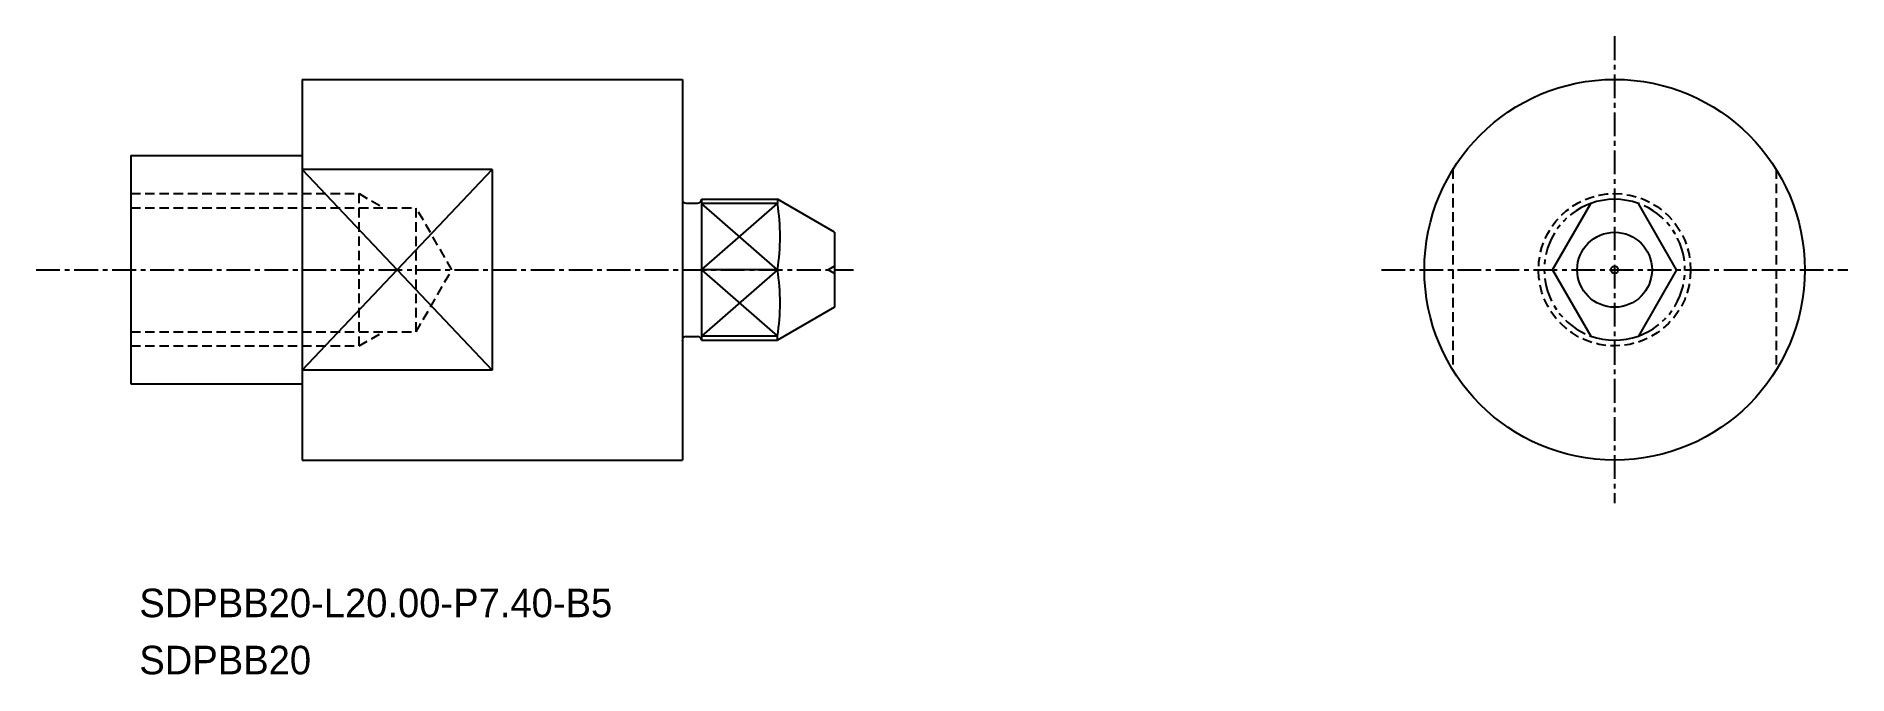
# Model space of a CAD drawing. Extents: x -1333.9 to -1238.6, y -625 to -591.4.
import ezdxf

# ---------------------------------------------------------------- set-up
doc = ezdxf.new("R2010")
doc.units = 0
for name, pattern in [('CENTER', [2, 1.25, -0.25, 0.25, -0.25]), ('DASHED', [0.75, 0.5, -0.25]), ('PHANTOM', [2.5, 1.25, -0.25, 0.25, -0.25, 0.25, -0.25])]:
    doc.linetypes.add(name, pattern=pattern)
doc.layers.get('0').update_dxf_attribs({"linetype": 'CONTINUOUS'})
doc.layers.add('CENTER', color=1, linetype='CENTER')

msp = doc.modelspace()

# ---------------------------------------------------------------- linework, layer by layer
at = {"color": 7, "linetype": 'CONTINUOUS'}
for p, q in [((-1319.903, -593.698), (-1299.903, -593.698)), ((-1299.903, -599.988), (-1299.903, -599.998)), ((-1298.903, -599.998), (-1294.903, -599.998)), ((-1298.903, -599.998), (-1298.903, -599.998)), ((-1299.703, -600.198), (-1299.103, -600.198)), ((-1254.144, -603.698), (-1252.133, -600.215)), ((-1247.623, -603.698), (-1249.633, -600.215)), ((-1254.144, -603.698), (-1252.133, -607.18)), ((-1247.623, -603.698), (-1249.633, -607.18)), ((-1299.903, -607.408), (-1299.903, -607.398)), ((-1299.703, -607.198), (-1299.103, -607.198)), ((-1298.903, -607.398), (-1298.903, -607.398)), ((-1298.903, -607.398), (-1294.903, -607.398)), ((-1319.903, -613.698), (-1299.903, -613.698))]:
    msp.add_line(p, q, dxfattribs=at)
for p, q in [((-1319.903, -593.698), (-1319.903, -613.698)), ((-1299.903, -593.698), (-1299.903, -613.698)), ((-1328.903, -597.698), (-1328.903, -609.698)), ((-1328.903, -597.698), (-1319.903, -597.698)), ((-1309.903, -598.43), (-1319.903, -598.43)), ((-1309.903, -598.43), (-1309.903, -608.965)), ((-1298.903, -599.998), (-1298.903, -607.398)), ((-1291.903, -601.73), (-1294.903, -599.998)), ((-1294.903, -600.215), (-1298.903, -600.215)), ((-1294.903, -603.698), (-1298.903, -603.698)), ((-1291.903, -605.665), (-1294.903, -607.398)), ((-1294.903, -607.18), (-1298.903, -607.18)), ((-1309.903, -608.965), (-1319.903, -608.965)), ((-1328.903, -609.698), (-1319.903, -609.698))]:
    msp.add_line(p, q)
at = {"color": 3}
for p, q in [((-1319.903, -608.965), (-1309.903, -598.43)), ((-1319.903, -598.43), (-1309.903, -608.965)), ((-1298.903, -603.698), (-1294.903, -600.215)), ((-1294.903, -603.698), (-1298.903, -600.215)), ((-1294.903, -603.698), (-1298.903, -607.18)), ((-1298.903, -603.698), (-1294.903, -607.18)), ((-1291.903, -603.506), (-1292.242, -603.698)), ((-1291.903, -603.89), (-1292.242, -603.698))]:
    msp.add_line(p, q, dxfattribs=at)
at = {"color": 3, "linetype": 'DASHED'}
for p, q in [((-1259.383, -598.43), (-1259.383, -608.965)), ((-1242.383, -598.43), (-1242.383, -608.965)), ((-1328.903, -599.698), (-1316.903, -599.698)), ((-1316.903, -607.698), (-1316.903, -599.698)), ((-1316.903, -599.698), (-1315.619, -600.439)), ((-1328.903, -600.439), (-1313.903, -600.439)), ((-1312.022, -603.698), (-1313.903, -600.439)), ((-1313.903, -606.956), (-1313.903, -600.439)), ((-1313.903, -606.956), (-1312.022, -603.698)), ((-1328.903, -606.956), (-1313.903, -606.956)), ((-1328.903, -607.698), (-1316.903, -607.698)), ((-1316.903, -607.698), (-1315.619, -606.956))]:
    msp.add_line(p, q, dxfattribs=at)
at = {"linetype": 'CONTINUOUS'}
for p, q in [((-1294.903, -599.998), (-1294.903, -600.215)), ((-1291.903, -601.73), (-1291.903, -605.665)), ((-1294.903, -607.398), (-1294.903, -607.18))]:
    msp.add_line(p, q, dxfattribs=at)
msp.add_circle((-1250.883, -603.698), 10, dxfattribs=at)
at = {"color": 3, "linetype": 'DASHED'}
msp.add_circle((-1250.883, -603.698), 4, dxfattribs=at)
for radius in [1.968, 0.192]:
    msp.add_circle((-1250.883, -603.698), radius)
at = {"color": 7, "linetype": 'CONTINUOUS'}
for centre, start, end in [((-1299.703, -599.998), 180, 270), ((-1299.103, -599.998), 270, 0), ((-1299.703, -607.398), 90, 180), ((-1299.103, -607.398), 0, 90)]:
    msp.add_arc(centre, 0.2, start, end, dxfattribs=at)
at = {"linetype": 'CONTINUOUS'}
for start, end in [(70.2548, 109.7452), (250.2548, 289.7452)]:
    msp.add_arc((-1250.883, -603.698), 3.7, start, end, dxfattribs=at)
for centre in [(-1305.481, -601.956), (-1305.481, -605.439)]:
    msp.add_arc(centre, 10.72, 350.65238, 9.34762)
at = {"color": 3, "linetype": 'PHANTOM'}
for start, end in [(109.7452, 250.2548), (289.7452, 70.2548)]:
    msp.add_arc((-1250.883, -603.698), 3.7, start, end, dxfattribs=at)
at = {"color": 7, "linetype": 'CONTINUOUS'}
msp.add_point((-1328.903, -603.698), dxfattribs=at)
at = {"layer": 'CENTER', "color": 1, "linetype": 'CENTER'}
for p, q in [((-1250.883, -591.435), (-1250.883, -615.96)), ((-1333.88, -603.698), (-1290.903, -603.698)), ((-1263.146, -603.698), (-1238.621, -603.698))]:
    msp.add_line(p, q, dxfattribs=at)

# ---------------------------------------------------------------- texts
for s, p in [('SDPBB20-L20.00-P7.40-B5', (-1328.458, -621.947)), ('SDPBB20', (-1328.458, -624.947))]:
    msp.add_text(s, height=1.5).set_placement(p)

doc.saveas('drawing.dxf')
